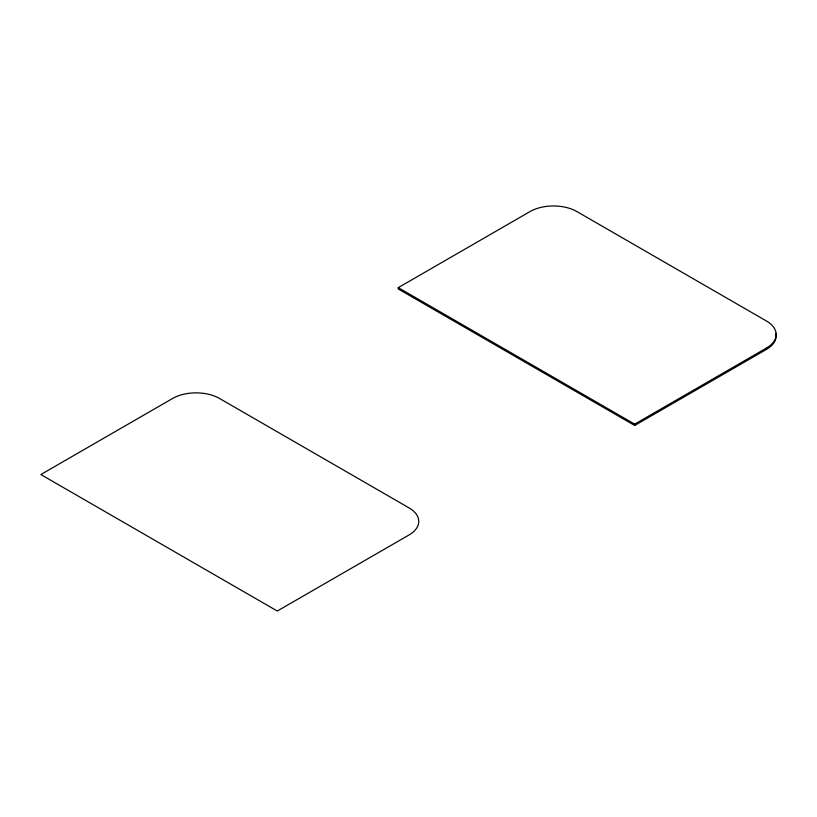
<?xml version="1.0" encoding="UTF-8"?>
<svg xmlns="http://www.w3.org/2000/svg" width="817" height="817" viewBox="0 0 817 817"><rect width="100%" height="100%" fill="white"/><g stroke="black" fill="none" stroke-linecap="round" stroke-linejoin="round"><path stroke-width="1.23" d="M398.257 287.645L530.008 211.583A33.18 19.159 0 0 1 576.925 211.583L766.428 320.989A33.18 19.159 0 0 1 766.428 348.083L766.428 349.4L634.686 425.463L398.257 288.963L398.257 287.645L634.686 424.146L766.428 348.083M634.686 424.146L634.686 425.463M775.864 333.356A33.18 19.159 0 0 1 766.428 349.4M172.601 398.471L40.85 474.534L277.28 611.034L409.031 534.972A33.18 19.159 0 0 0 409.031 507.878L219.528 398.471A33.18 19.159 0 0 0 172.601 398.471"/></g></svg>
